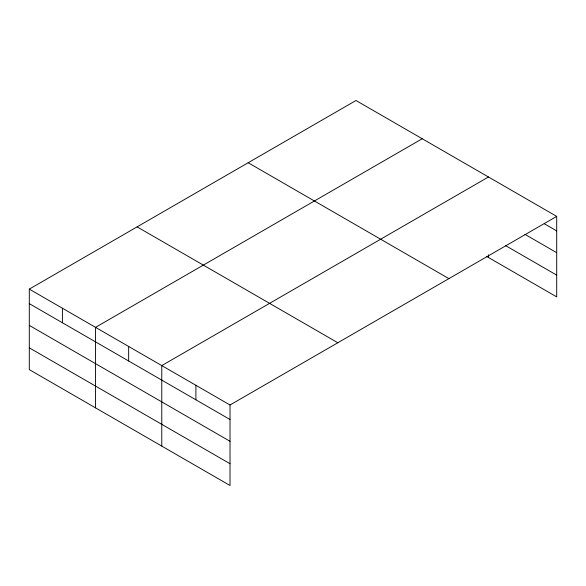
<?xml version="1.0" encoding="UTF-8"?>
<svg xmlns="http://www.w3.org/2000/svg" width="586" height="586" viewBox="0 0 586 586"><rect width="100%" height="100%" fill="white"/><g stroke="black" fill="none" stroke-linecap="round" stroke-linejoin="round"><path stroke-width="0.88" d="M29.3 289.11L230.02 404.992L230.02 485.501L29.3 369.612L29.3 289.11L355.98 100.499L556.7 216.388L556.7 296.89L486.878 256.58M422.22 138.743L95.54 327.347L95.54 407.856M488.453 176.987L161.773 365.591L161.773 446.1M230.02 404.992L556.7 216.388M544.291 223.749L556.7 230.913M524.902 234.327L556.7 252.683M505.52 245.571L556.7 275.12M248.178 162.74L448.898 278.628M137.102 226.87L337.822 342.751M29.3 303.636L230.02 419.517M29.3 325.406L230.02 441.295M29.3 347.842L230.02 463.724M488.453 254.771L488.453 257.488M195.9 385.295L195.9 399.82M128.656 346.473L128.656 360.998M62.416 308.229L62.416 322.754"/></g></svg>
